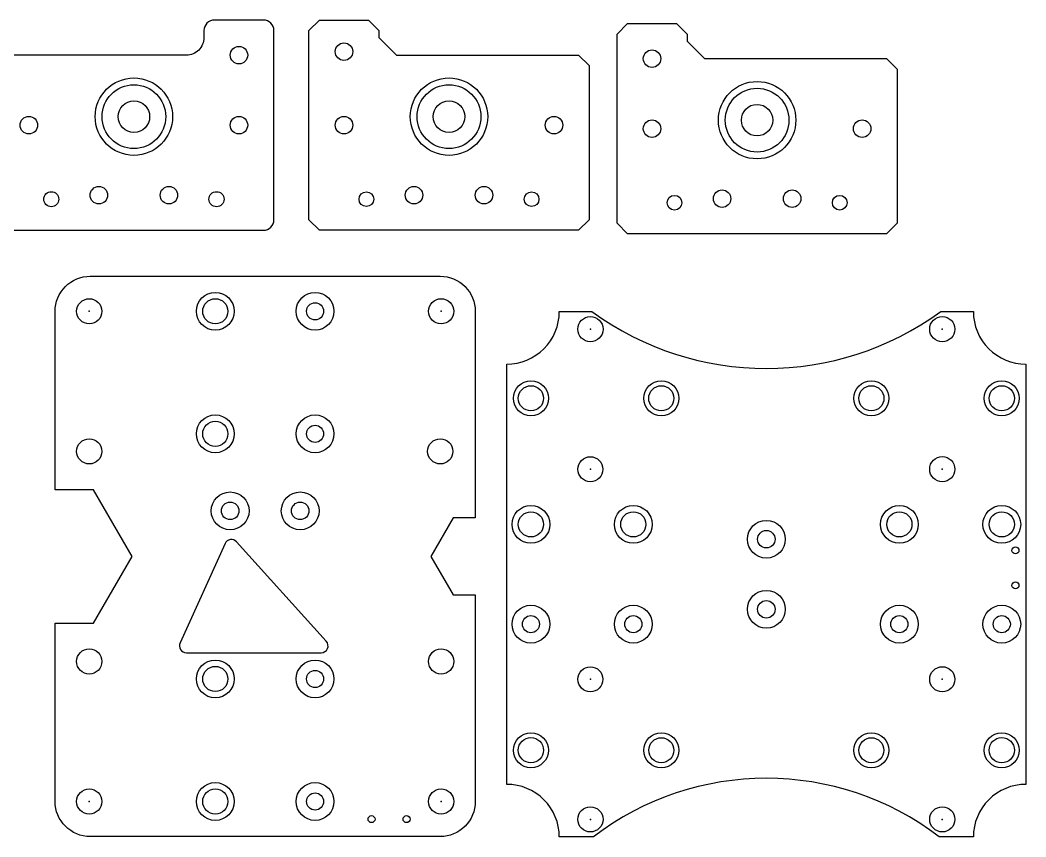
# Model space of a CAD drawing. Header units: millimetres. Extents: x 0 to 710, y 0 to 233.
# Drawn here: x 423 to 710.3, y 0 to 233.3 of the extents above; entities that cross this region are included whole.
import ezdxf

# ---------------------------------------------------------------- set-up
doc = ezdxf.new("R2010")
doc.units = ezdxf.units.MM

msp = doc.modelspace()

# ---------------------------------------------------------------- linework, layer by layer
for points in [[(415.5, 220.25), (415.5, 176.25, 0.414214), (418.5, 173.25), (492.5, 173.25, 0.414214), (495.5, 176.25), (495.5, 230.25, 0.414214), (492.5, 233.25), (478.5, 233.25, 0.414214), (475.5, 230.25), (475.5, 228.25, -0.414214), (470.5, 223.25), (418.5, 223.25, 0.414214)], [(546.65, 69.1), (553, 69.1), (553, 10.1, -0.414214), (543, 0.1), (443, 0.1, -0.414214), (433, 10.1), (433, 61.05), (444, 61.05), (455, 80.1), (444, 99.15), (433, 99.15), (433, 150.1, -0.414214), (443, 160.1), (543, 160.1, -0.414214), (553, 150.1), (553, 91.1), (546.65, 91.1), (540.3, 80.1)], [(562, 15), (562, 135.01, 0.414214), (577, 150.01), (586.31, 150.01, 0.325511), (685.96, 150.01), (695.27, 150.01, 0.414214), (710.27, 135.01), (710.27, 15, 0.414214), (695.27, 0), (685.53, 0, 0.338655), (586.74, 0), (577, 0, 0.414214)], [(470.49, 52.57), (508.96, 52.57, 0.649997), (510.44, 55.91), (484.84, 84.26, 0.540099), (481.53, 83.74), (468.67, 55.4, 0.545282)]]:
    msp.add_lwpolyline(points, format="xyb", close=True)
for points in [[(508.5, 173.25, 0), (505.5, 176.25, 0), (505.5, 230.25, 0), (508.5, 233.25, 0), (522.5, 233.25, 0), (525.5, 230.25, 0), (525.5, 228.25, 0), (530.5, 223.25, 0), (582.5, 223.25, 0), (585.5, 220.25, 0), (585.5, 176.25, 0), (582.5, 173.25, 0)], [(613.5, 229.25, 0), (613.5, 227.25, 0), (618.5, 222.25, 0), (670.5, 222.25, 0), (673.5, 219.25, 0), (673.5, 175.25, 0), (670.5, 172.25, 0), (596.5, 172.25, 0), (593.5, 175.25, 0), (593.5, 229.25, 0), (596.5, 232.25, 0), (610.5, 232.25, 0)]]:
    msp.add_polyline3d(points, close=True)
for centre, radius in [((485.5, 223.25), 2.5), ((515.5, 224.25), 2.5), ((603.5, 222.25), 2.5), ((455.5, 205.68), 11.05), ((545.5, 205.68), 11.05), ((633.5, 204.68), 11.05), ((455.5, 205.68), 9.1), ((545.5, 205.68), 9.1), ((633.5, 204.68), 9.1), ((455.5, 205.68), 4.5), ((545.5, 205.68), 4.5), ((633.5, 204.68), 4.5), ((425.5, 203.25), 2.5), ((485.5, 203.25), 2.5), ((515.5, 203.25), 2.5), ((575.5, 203.25), 2.5), ((603.5, 202.25), 2.5), ((663.5, 202.25), 2.5), ((431.9, 182.11), 2.15), ((445.5, 183.25), 2.5), ((465.5, 183.25), 2.5), ((479.1, 182.11), 2.15), ((521.9, 182.11), 2.1), ((535.5, 183.25), 2.5), ((555.5, 183.25), 2.5), ((569.1, 182.11), 2.1), ((623.5, 182.25), 2.5), ((643.5, 182.25), 2.5), ((609.9, 181.11), 2.1), ((657.1, 181.11), 2.1), ((478.75, 150.1), 5.4), ((507.25, 150.1), 5.4), ((442.75, 150.1), 3.6), ((478.75, 150.1), 3.6), ((507.25, 150.1), 2.45), ((543.25, 150.1), 3.6), ((585.89, 145), 3.6), ((686.39, 145), 3.6), ((568.9, 125.25), 5), ((606.14, 125.25), 5), ((666.14, 125.25), 5), ((703.38, 125.25), 5), ((568.9, 125.25), 3.6), ((606.14, 125.25), 3.6), ((666.14, 125.25), 3.6), ((703.38, 125.25), 3.6), ((478.75, 115.1), 5.4), ((478.75, 115.1), 3.6), ((507.25, 115.1), 5.4), ((507.25, 115.1), 2.45), ((442.75, 110.1), 3.6), ((543, 110.1), 3.6), ((585.89, 105), 3.57), ((686.39, 105), 3.6), ((483, 93.1), 5.4), ((503, 93.1), 5.4), ((483, 93.1), 2.5), ((503, 93.1), 2.5), ((568.9, 89.25), 5.4), ((568.9, 89.25), 3.6), ((598.14, 89.25), 5.4), ((598.14, 89.25), 3.6), ((674.14, 89.25), 5.4), ((674.14, 89.25), 3.6), ((703.38, 89.25), 5.4), ((703.38, 89.25), 3.6), ((636.14, 85), 5.4), ((636.14, 85), 2.5), ((707.3, 81.81), 1), ((707.3, 71.81), 1), ((636.14, 65), 5.4), ((568.9, 60.75), 5.4), ((598.14, 60.75), 5.4), ((636.14, 65), 2.5), ((674.14, 60.75), 5.4), ((703.38, 60.75), 5.4), ((568.9, 60.75), 2.45), ((598.14, 60.75), 2.45), ((674.14, 60.75), 2.45), ((703.38, 60.75), 2.45), ((442.75, 50.1), 3.6), ((543.25, 50.1), 3.6), ((478.75, 45.1), 5.4), ((507.25, 45.1), 5.4), ((478.75, 45.1), 3.6), ((507.25, 45.1), 2.45), ((585.89, 45), 3.57), ((686.39, 45), 3.6), ((568.9, 24.75), 5), ((606.14, 24.75), 5), ((666.14, 24.75), 5), ((703.38, 24.75), 5), ((568.9, 24.75), 3.6), ((606.14, 24.75), 3.57), ((666.14, 24.75), 3.57), ((703.38, 24.75), 3.6), ((478.75, 10.1), 5.4), ((507.25, 10.1), 5.4), ((442.75, 10.1), 3.6), ((478.75, 10.1), 3.6), ((507.25, 10.1), 2.45), ((543.25, 10.1), 3.6), ((523.37, 5.06), 1), ((533.37, 5.06), 1), ((585.89, 5), 3.6), ((686.39, 5), 3.6)]:
    msp.add_circle(centre, radius)
for p in [(442.75, 150.1), (543.25, 150.1), (585.89, 145), (686.39, 145), (585.89, 105), (686.39, 105), (585.89, 45), (686.39, 45), (442.75, 10.1), (543.25, 10.1), (585.89, 5), (686.39, 5)]:
    msp.add_point(p)

doc.saveas('drawing.dxf')
